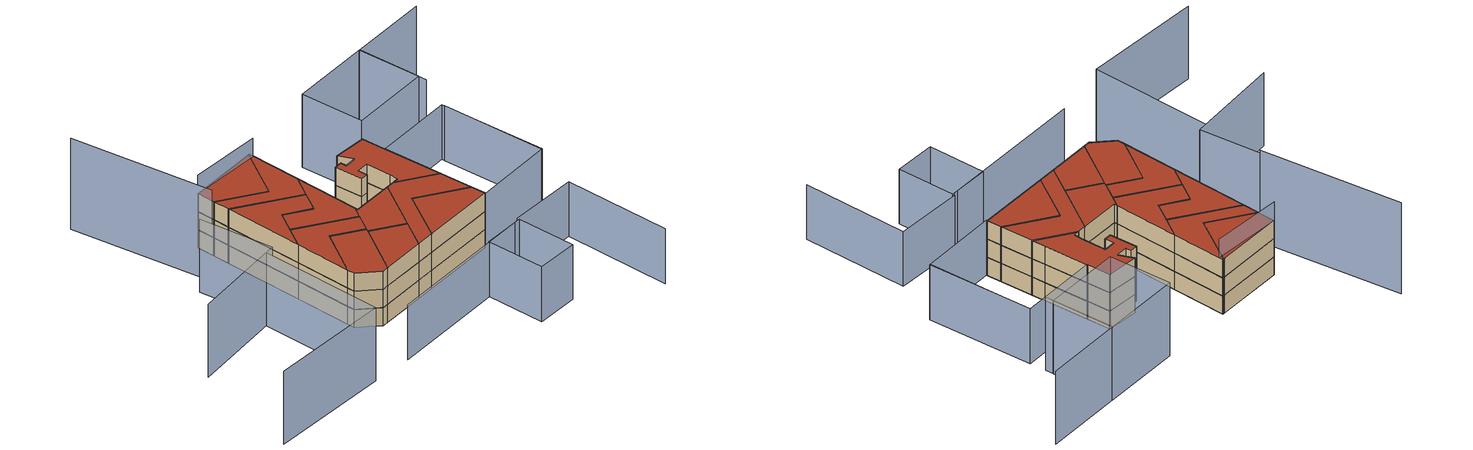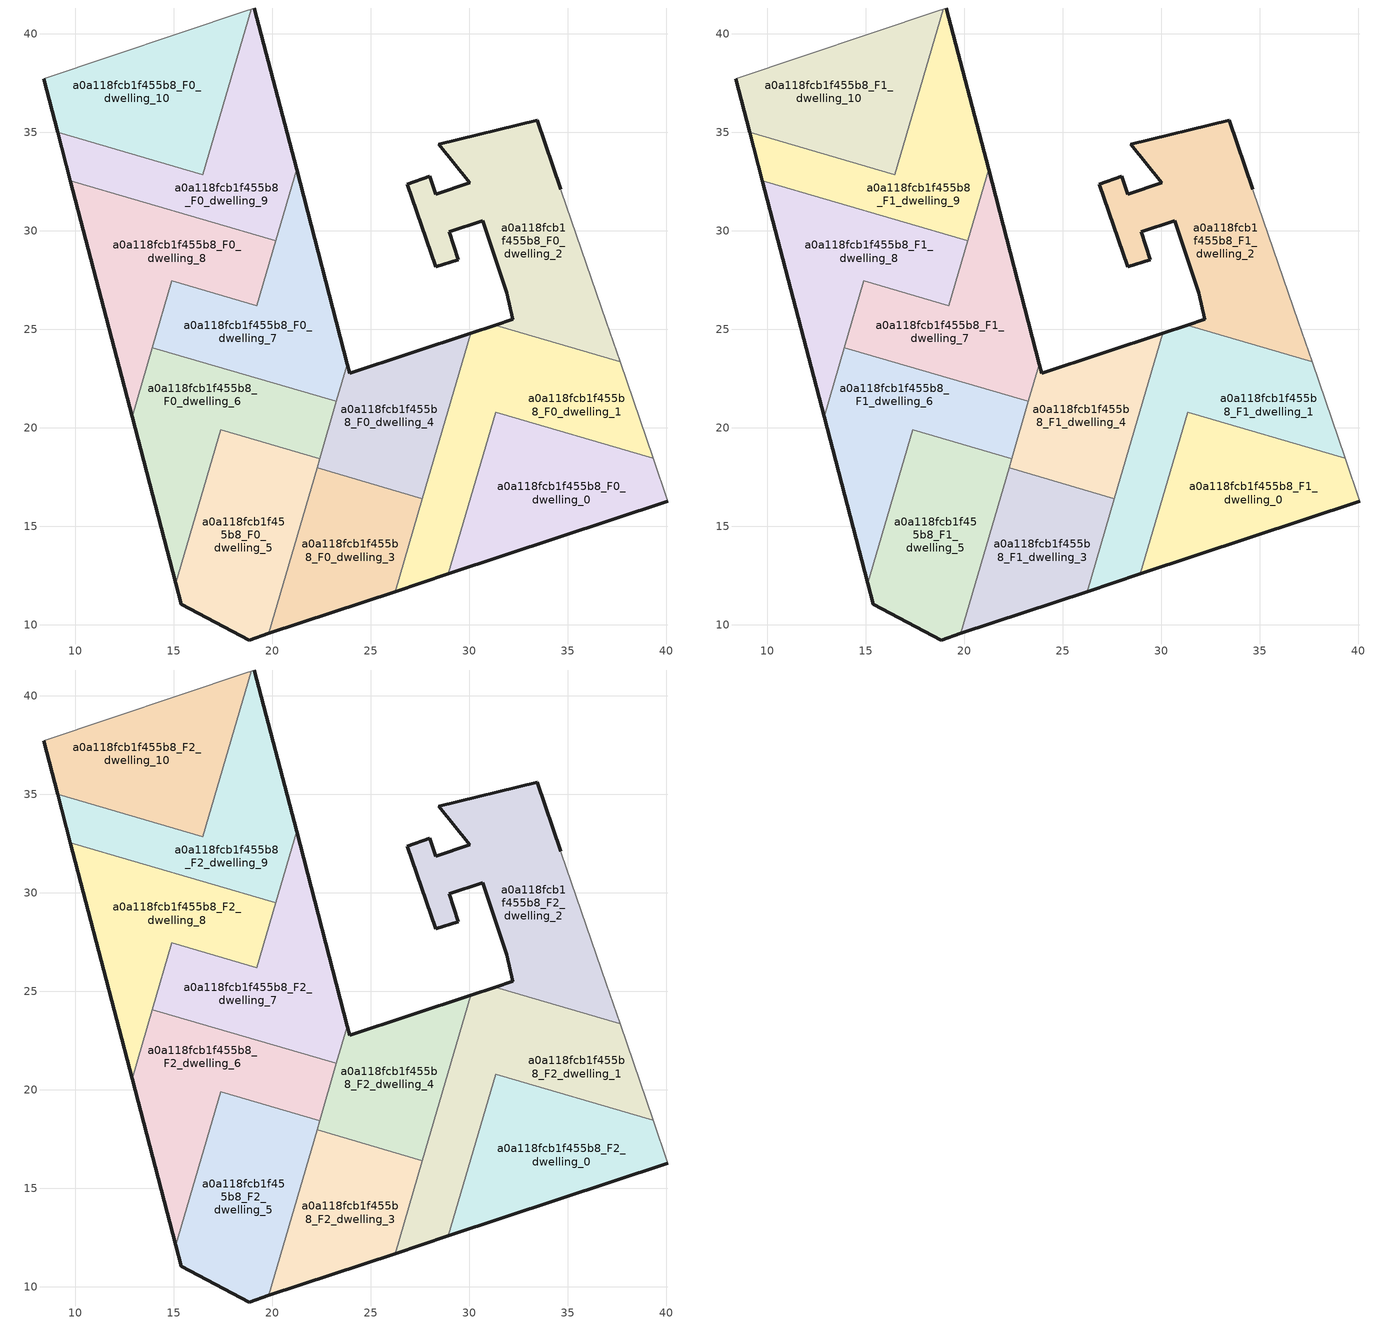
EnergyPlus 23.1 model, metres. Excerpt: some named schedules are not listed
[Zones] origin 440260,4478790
a0a118fcb1f455b8_F0_dwelling_0
 floor ground (EU_floor_Construction): 40.09,16.27 39.34,18.46 31.34,20.79 28.94,12.58 z0
 wall outside (EU_wall_Construction): 40.09,16.27 28.94,12.58 z0:3
 wall to a0a118fcb1f455b8_F0_dwelling_1 (EU_wall_Construction): 28.94,12.58 31.34,20.79 39.34,18.46 z0:3
 wall adiabatic (EU_wall_Construction): 39.34,18.46 40.09,16.27 z0:3
a0a118fcb1f455b8_F0_dwelling_1
 floor ground (EU_floor_Construction): 39.34,18.46 37.67,23.36 31.32,25.21 30.07,24.8 26.25,11.69 28.94,12.58 31.34,20.79 z0
 wall outside (EU_wall_Construction): 28.94,12.58 26.25,11.69 / 30.07,24.8 31.32,25.21 z0:3
 wall to a0a118fcb1f455b8_F0_dwelling_2 (EU_wall_Construction): 31.32,25.21 37.67,23.36 z0:3
 wall adiabatic (EU_wall_Construction): 37.67,23.36 39.34,18.46 z0:3
 wall to a0a118fcb1f455b8_F0_dwelling_4 (EU_wall_Construction): 27.62,16.41 30.07,24.8 z0:3
 wall to a0a118fcb1f455b8_F0_dwelling_3 (EU_wall_Construction): 26.25,11.69 27.62,16.41 z0:3
a0a118fcb1f455b8_F0_dwelling_10
 floor ground (EU_floor_Construction): 16.48,32.86 18.93,41.26 18.69,41.19 8.39,37.73 9.1,35.01 z0
 wall outside (EU_wall_Construction): 9.1,35.01 8.39,37.73 z0:3
 wall to a0a118fcb1f455b8_F0_dwelling_9 (EU_wall_Construction): 18.93,41.26 16.48,32.86 9.1,35.01 z0:3
 wall adiabatic (EU_wall_Construction): 8.39,37.73 18.69,41.19 18.93,41.26 z0:3
a0a118fcb1f455b8_F0_dwelling_2
 floor ground (EU_floor_Construction): 37.67,23.36 36.96,25.38 34.67,32.01 34.64,32.11 33.47,35.62 28.46,34.39 30.02,32.44 28.3,31.85 28,32.76 26.86,32.36 28.31,28.18 29.44,28.55 28.98,29.96 30.68,30.51 31.9,26.86 32.22,25.5 31.32,25.21 z0
 wall outside (EU_wall_Construction): 31.32,25.21 32.22,25.5 31.9,26.86 30.68,30.51 28.98,29.96 29.44,28.55 28.31,28.18 26.86,32.36 28,32.76 28.3,31.85 30.02,32.44 28.46,34.39 33.47,35.62 34.64,32.11 z0:3
 wall adiabatic (EU_wall_Construction): 34.64,32.11 34.67,32.01 36.96,25.38 37.67,23.36 z0:3
a0a118fcb1f455b8_F0_dwelling_3
 floor ground (EU_floor_Construction): 26.25,11.69 27.62,16.41 22.28,17.97 19.82,9.56 z0
 wall outside (EU_wall_Construction): 26.25,11.69 19.82,9.56 z0:3
 wall to a0a118fcb1f455b8_F0_dwelling_4 (EU_wall_Construction): 22.28,17.97 27.62,16.41 z0:3
 wall to a0a118fcb1f455b8_F0_dwelling_5 (EU_wall_Construction): 19.82,9.56 22.28,17.97 z0:3
a0a118fcb1f455b8_F0_dwelling_4
 floor ground (EU_floor_Construction): 27.62,16.41 30.07,24.8 23.93,22.77 23.81,23.24 22.28,17.97 z0
 wall outside (EU_wall_Construction): 23.81,23.24 23.93,22.77 30.07,24.8 z0:3
 wall to a0a118fcb1f455b8_F0_dwelling_6 (EU_wall_Construction): 22.41,18.44 23.26,21.34 z0:3
 wall to a0a118fcb1f455b8_F0_dwelling_7 (EU_wall_Construction): 23.26,21.35 23.81,23.24 z0:3
 wall to a0a118fcb1f455b8_F0_dwelling_5 (EU_wall_Construction): 22.28,17.97 22.41,18.44 z0:3
a0a118fcb1f455b8_F0_dwelling_5
 floor ground (EU_floor_Construction): 19.82,9.56 22.41,18.44 17.38,19.91 15.1,12.1 15.38,11.03 18.82,9.23 z0
 wall outside (EU_wall_Construction): 19.82,9.56 18.82,9.23 15.38,11.03 15.1,12.1 z0:3
 wall to a0a118fcb1f455b8_F0_dwelling_6 (EU_wall_Construction): 15.1,12.1 17.38,19.91 22.41,18.44 z0:3
a0a118fcb1f455b8_F0_dwelling_6
 floor ground (EU_floor_Construction): 22.41,18.44 23.26,21.34 13.91,24.07 12.89,20.55 15.1,12.1 17.38,19.91 z0
 wall outside (EU_wall_Construction): 15.1,12.1 12.89,20.55 z0:3
 wall to a0a118fcb1f455b8_F0_dwelling_7 (EU_wall_Construction): 13.91,24.07 23.26,21.34 z0:3
 wall to a0a118fcb1f455b8_F0_dwelling_8 (EU_wall_Construction): 12.89,20.55 13.91,24.07 z0:3
a0a118fcb1f455b8_F0_dwelling_7
 floor ground (EU_floor_Construction): 23.26,21.34 23.81,23.24 21.23,33.12 19.22,26.21 14.9,27.47 13.91,24.07 z0
 wall outside (EU_wall_Construction): 21.23,33.12 23.81,23.24 z0:3
 wall to a0a118fcb1f455b8_F0_dwelling_8 (EU_wall_Construction): 13.91,24.07 14.9,27.47 19.22,26.21 20.18,29.5 z0:3
 wall to a0a118fcb1f455b8_F0_dwelling_9 (EU_wall_Construction): 20.18,29.5 21.23,33.12 z0:3
a0a118fcb1f455b8_F0_dwelling_8
 floor ground (EU_floor_Construction): 19.22,26.21 20.18,29.5 9.75,32.54 12.89,20.55 14.9,27.47 z0
 wall outside (EU_wall_Construction): 12.89,20.55 9.75,32.54 z0:3
 wall to a0a118fcb1f455b8_F0_dwelling_9 (EU_wall_Construction): 9.75,32.54 20.18,29.5 z0:3
a0a118fcb1f455b8_F0_dwelling_9
 floor ground (EU_floor_Construction): 20.18,29.5 21.23,33.12 19.1,41.32 18.93,41.26 16.48,32.86 9.1,35.01 9.75,32.54 z0
 wall outside (EU_wall_Construction): 9.75,32.54 9.1,35.01 / 19.1,41.32 21.23,33.12 z0:3
 wall adiabatic (EU_wall_Construction): 18.93,41.26 19.1,41.32 z0:3
a0a118fcb1f455b8_F1_dwelling_0
 floor to a0a118fcb1f455b8_F0_dwelling_0 (EU_floor_Construction): 40.09,16.27 39.34,18.46 31.34,20.79 28.94,12.58 z3
 wall outside (EU_wall_Construction): 40.09,16.27 28.94,12.58 z3:6
 wall to a0a118fcb1f455b8_F1_dwelling_1 (EU_wall_Construction): 28.94,12.58 31.34,20.79 39.34,18.46 z3:6
 wall adiabatic (EU_wall_Construction): 39.34,18.46 40.09,16.27 z3:6
a0a118fcb1f455b8_F1_dwelling_1
 floor to a0a118fcb1f455b8_F0_dwelling_1 (EU_floor_Construction): 39.34,18.46 37.67,23.36 31.32,25.21 30.07,24.8 26.25,11.69 28.94,12.58 31.34,20.79 z3
 wall outside (EU_wall_Construction): 28.94,12.58 26.25,11.69 / 30.07,24.8 31.32,25.21 z3:6
 wall to a0a118fcb1f455b8_F1_dwelling_2 (EU_wall_Construction): 31.32,25.21 37.67,23.36 z3:6
 wall adiabatic (EU_wall_Construction): 37.67,23.36 39.34,18.46 z3:6
 wall to a0a118fcb1f455b8_F1_dwelling_4 (EU_wall_Construction): 27.62,16.41 30.07,24.8 z3:6
 wall to a0a118fcb1f455b8_F1_dwelling_3 (EU_wall_Construction): 26.25,11.69 27.62,16.41 z3:6
a0a118fcb1f455b8_F1_dwelling_10
 floor to a0a118fcb1f455b8_F0_dwelling_10 (EU_floor_Construction): 16.48,32.86 18.93,41.26 18.69,41.19 8.39,37.73 9.1,35.01 z3
 wall outside (EU_wall_Construction): 9.1,35.01 8.39,37.73 z3:6
 wall to a0a118fcb1f455b8_F1_dwelling_9 (EU_wall_Construction): 18.93,41.26 16.48,32.86 9.1,35.01 z3:6
 wall adiabatic (EU_wall_Construction): 8.39,37.73 18.69,41.19 18.93,41.26 z3:6
a0a118fcb1f455b8_F1_dwelling_2
 floor to a0a118fcb1f455b8_F0_dwelling_2 (EU_floor_Construction): 37.67,23.36 36.96,25.38 34.67,32.01 34.64,32.11 33.47,35.62 28.46,34.39 30.02,32.44 28.3,31.85 28,32.76 26.86,32.36 28.31,28.18 29.44,28.55 28.98,29.96 30.68,30.51 31.9,26.86 32.22,25.5 31.32,25.21 z3
 wall outside (EU_wall_Construction): 31.32,25.21 32.22,25.5 31.9,26.86 30.68,30.51 28.98,29.96 29.44,28.55 28.31,28.18 26.86,32.36 28,32.76 28.3,31.85 30.02,32.44 28.46,34.39 33.47,35.62 34.64,32.11 z3:6
 wall adiabatic (EU_wall_Construction): 34.64,32.11 34.67,32.01 36.96,25.38 37.67,23.36 z3:6
a0a118fcb1f455b8_F1_dwelling_3
 floor to a0a118fcb1f455b8_F0_dwelling_3 (EU_floor_Construction): 26.25,11.69 27.62,16.41 22.28,17.97 19.82,9.56 z3
 wall outside (EU_wall_Construction): 26.25,11.69 19.82,9.56 z3:6
 wall to a0a118fcb1f455b8_F1_dwelling_4 (EU_wall_Construction): 22.28,17.97 27.62,16.41 z3:6
 wall to a0a118fcb1f455b8_F1_dwelling_5 (EU_wall_Construction): 19.82,9.56 22.28,17.97 z3:6
a0a118fcb1f455b8_F1_dwelling_4
 floor to a0a118fcb1f455b8_F0_dwelling_4 (EU_floor_Construction): 27.62,16.41 30.07,24.8 23.93,22.77 23.81,23.24 22.28,17.97 z3
 wall outside (EU_wall_Construction): 23.81,23.24 23.93,22.77 30.07,24.8 z3:6
 wall to a0a118fcb1f455b8_F1_dwelling_6 (EU_wall_Construction): 22.41,18.44 23.26,21.34 z3:6
 wall to a0a118fcb1f455b8_F1_dwelling_7 (EU_wall_Construction): 23.26,21.35 23.81,23.24 z3:6
 wall to a0a118fcb1f455b8_F1_dwelling_5 (EU_wall_Construction): 22.28,17.97 22.41,18.44 z3:6
a0a118fcb1f455b8_F1_dwelling_5
 floor to a0a118fcb1f455b8_F0_dwelling_5 (EU_floor_Construction): 19.82,9.56 22.41,18.44 17.38,19.91 15.1,12.1 15.38,11.03 18.82,9.23 z3
 wall outside (EU_wall_Construction): 19.82,9.56 18.82,9.23 15.38,11.03 15.1,12.1 z3:6
 wall to a0a118fcb1f455b8_F1_dwelling_6 (EU_wall_Construction): 15.1,12.1 17.38,19.91 22.41,18.44 z3:6
a0a118fcb1f455b8_F1_dwelling_6
 floor to a0a118fcb1f455b8_F0_dwelling_6 (EU_floor_Construction): 22.41,18.44 23.26,21.34 13.91,24.07 12.89,20.55 15.1,12.1 17.38,19.91 z3
 wall outside (EU_wall_Construction): 15.1,12.1 12.89,20.55 z3:6
 wall to a0a118fcb1f455b8_F1_dwelling_7 (EU_wall_Construction): 13.91,24.07 23.26,21.34 z3:6
 wall to a0a118fcb1f455b8_F1_dwelling_8 (EU_wall_Construction): 12.89,20.55 13.91,24.07 z3:6
a0a118fcb1f455b8_F1_dwelling_7
 floor to a0a118fcb1f455b8_F0_dwelling_7 (EU_floor_Construction): 23.26,21.34 23.81,23.24 21.23,33.12 19.22,26.21 14.9,27.47 13.91,24.07 z3
 wall outside (EU_wall_Construction): 21.23,33.12 23.81,23.24 z3:6
 wall to a0a118fcb1f455b8_F1_dwelling_8 (EU_wall_Construction): 13.91,24.07 14.9,27.47 19.22,26.21 20.18,29.5 z3:6
 wall to a0a118fcb1f455b8_F1_dwelling_9 (EU_wall_Construction): 20.18,29.5 21.23,33.12 z3:6
a0a118fcb1f455b8_F1_dwelling_8
 floor to a0a118fcb1f455b8_F0_dwelling_8 (EU_floor_Construction): 19.22,26.21 20.18,29.5 9.75,32.54 12.89,20.55 14.9,27.47 z3
 wall outside (EU_wall_Construction): 12.89,20.55 9.75,32.54 z3:6
 wall to a0a118fcb1f455b8_F1_dwelling_9 (EU_wall_Construction): 9.75,32.54 20.18,29.5 z3:6
a0a118fcb1f455b8_F1_dwelling_9
 floor to a0a118fcb1f455b8_F0_dwelling_9 (EU_floor_Construction): 20.18,29.5 21.23,33.12 19.1,41.32 18.93,41.26 16.48,32.86 9.1,35.01 9.75,32.54 z3
 wall outside (EU_wall_Construction): 9.75,32.54 9.1,35.01 / 19.1,41.32 21.23,33.12 z3:6
 wall adiabatic (EU_wall_Construction): 18.93,41.26 19.1,41.32 z3:6
a0a118fcb1f455b8_F2_dwelling_0
 floor to a0a118fcb1f455b8_F1_dwelling_0 (EU_floor_Construction): 40.09,16.27 39.34,18.46 31.34,20.79 28.94,12.58 z6
 wall outside (EU_wall_Construction): 40.09,16.27 28.94,12.58 z6:9
 wall to a0a118fcb1f455b8_F2_dwelling_1 (EU_wall_Construction): 28.94,12.58 31.34,20.79 39.34,18.46 z6:9
 wall adiabatic (EU_wall_Construction): 39.34,18.46 40.09,16.27 z6:9
 roof outside (EU_roof_Construction): 39.34,18.46 40.09,16.27 28.94,12.58 31.34,20.79 z9
a0a118fcb1f455b8_F2_dwelling_1
 floor to a0a118fcb1f455b8_F1_dwelling_1 (EU_floor_Construction): 39.34,18.46 37.67,23.36 31.32,25.21 30.07,24.8 26.25,11.69 28.94,12.58 31.34,20.79 z6
 wall outside (EU_wall_Construction): 28.94,12.58 26.25,11.69 / 30.07,24.8 31.32,25.21 z6:9
 wall to a0a118fcb1f455b8_F2_dwelling_2 (EU_wall_Construction): 31.32,25.21 37.67,23.36 z6:9
 wall adiabatic (EU_wall_Construction): 37.67,23.36 39.34,18.46 z6:9
 wall to a0a118fcb1f455b8_F2_dwelling_4 (EU_wall_Construction): 27.62,16.41 30.07,24.8 z6:9
 wall to a0a118fcb1f455b8_F2_dwelling_3 (EU_wall_Construction): 26.25,11.69 27.62,16.41 z6:9
 roof outside (EU_roof_Construction): 37.67,23.36 39.34,18.46 31.34,20.79 28.94,12.58 26.25,11.69 30.07,24.8 31.32,25.21 z9
a0a118fcb1f455b8_F2_dwelling_10
 floor to a0a118fcb1f455b8_F1_dwelling_10 (EU_floor_Construction): 16.48,32.86 18.93,41.26 18.69,41.19 8.39,37.73 9.1,35.01 z6
 wall outside (EU_wall_Construction): 9.1,35.01 8.39,37.73 z6:9
 wall to a0a118fcb1f455b8_F2_dwelling_9 (EU_wall_Construction): 18.93,41.26 16.48,32.86 9.1,35.01 z6:9
 wall adiabatic (EU_wall_Construction): 8.39,37.73 18.69,41.19 18.93,41.26 z6:9
 roof outside (EU_roof_Construction): 18.93,41.26 16.48,32.86 9.1,35.01 8.39,37.73 18.69,41.19 z9
a0a118fcb1f455b8_F2_dwelling_2
 floor to a0a118fcb1f455b8_F1_dwelling_2 (EU_floor_Construction): 37.67,23.36 36.96,25.38 34.67,32.01 34.64,32.11 33.47,35.62 28.46,34.39 30.02,32.44 28.3,31.85 28,32.76 26.86,32.36 28.31,28.18 29.44,28.55 28.98,29.96 30.68,30.51 31.9,26.86 32.22,25.5 31.32,25.21 z6
 wall outside (EU_wall_Construction): 31.32,25.21 32.22,25.5 31.9,26.86 30.68,30.51 28.98,29.96 29.44,28.55 28.31,28.18 26.86,32.36 28,32.76 28.3,31.85 30.02,32.44 28.46,34.39 33.47,35.62 34.64,32.11 z6:9
 wall adiabatic (EU_wall_Construction): 34.64,32.11 34.67,32.01 36.96,25.38 37.67,23.36 z6:9
 roof outside (EU_roof_Construction): 33.47,35.62 34.64,32.11 34.67,32.01 36.96,25.38 37.67,23.36 31.32,25.21 32.22,25.5 31.9,26.86 30.68,30.51 28.98,29.96 29.44,28.55 28.31,28.18 26.86,32.36 28,32.76 28.3,31.85 30.02,32.44 28.46,34.39 z9
a0a118fcb1f455b8_F2_dwelling_3
 floor to a0a118fcb1f455b8_F1_dwelling_3 (EU_floor_Construction): 26.25,11.69 27.62,16.41 22.28,17.97 19.82,9.56 z6
 wall outside (EU_wall_Construction): 26.25,11.69 19.82,9.56 z6:9
 wall to a0a118fcb1f455b8_F2_dwelling_4 (EU_wall_Construction): 22.28,17.97 27.62,16.41 z6:9
 wall to a0a118fcb1f455b8_F2_dwelling_5 (EU_wall_Construction): 19.82,9.56 22.28,17.97 z6:9
 roof outside (EU_roof_Construction): 27.62,16.41 26.25,11.69 19.82,9.56 22.28,17.97 z9
a0a118fcb1f455b8_F2_dwelling_4
 floor to a0a118fcb1f455b8_F1_dwelling_4 (EU_floor_Construction): 27.62,16.41 30.07,24.8 23.93,22.77 23.81,23.24 22.28,17.97 z6
 wall outside (EU_wall_Construction): 23.81,23.24 23.93,22.77 30.07,24.8 z6:9
 wall to a0a118fcb1f455b8_F2_dwelling_6 (EU_wall_Construction): 22.41,18.44 23.26,21.34 z6:9
 wall to a0a118fcb1f455b8_F2_dwelling_7 (EU_wall_Construction): 23.26,21.35 23.81,23.24 z6:9
 wall to a0a118fcb1f455b8_F2_dwelling_5 (EU_wall_Construction): 22.28,17.97 22.41,18.44 z6:9
 roof outside (EU_roof_Construction): 30.07,24.8 27.62,16.41 22.28,17.97 23.81,23.24 23.93,22.77 z9
a0a118fcb1f455b8_F2_dwelling_5
 floor to a0a118fcb1f455b8_F1_dwelling_5 (EU_floor_Construction): 19.82,9.56 22.41,18.44 17.38,19.91 15.1,12.1 15.38,11.03 18.82,9.23 z6
 wall outside (EU_wall_Construction): 19.82,9.56 18.82,9.23 15.38,11.03 15.1,12.1 z6:9
 wall to a0a118fcb1f455b8_F2_dwelling_6 (EU_wall_Construction): 15.1,12.1 17.38,19.91 22.41,18.44 z6:9
 roof outside (EU_roof_Construction): 22.41,18.44 19.82,9.56 18.82,9.23 15.38,11.03 15.1,12.1 17.38,19.91 z9
a0a118fcb1f455b8_F2_dwelling_6
 floor to a0a118fcb1f455b8_F1_dwelling_6 (EU_floor_Construction): 22.41,18.44 23.26,21.34 13.91,24.07 12.89,20.55 15.1,12.1 17.38,19.91 z6
 wall outside (EU_wall_Construction): 15.1,12.1 12.89,20.55 z6:9
 wall to a0a118fcb1f455b8_F2_dwelling_7 (EU_wall_Construction): 13.91,24.07 23.26,21.34 z6:9
 wall to a0a118fcb1f455b8_F2_dwelling_8 (EU_wall_Construction): 12.89,20.55 13.91,24.07 z6:9
 roof outside (EU_roof_Construction): 23.26,21.34 22.41,18.44 17.38,19.91 15.1,12.1 12.89,20.55 13.91,24.07 z9
a0a118fcb1f455b8_F2_dwelling_7
 floor to a0a118fcb1f455b8_F1_dwelling_7 (EU_floor_Construction): 23.26,21.34 23.81,23.24 21.23,33.12 19.22,26.21 14.9,27.47 13.91,24.07 z6
 wall outside (EU_wall_Construction): 21.23,33.12 23.81,23.24 z6:9
 wall to a0a118fcb1f455b8_F2_dwelling_8 (EU_wall_Construction): 13.91,24.07 14.9,27.47 19.22,26.21 20.18,29.5 z6:9
 wall to a0a118fcb1f455b8_F2_dwelling_9 (EU_wall_Construction): 20.18,29.5 21.23,33.12 z6:9
 roof outside (EU_roof_Construction): 21.23,33.12 23.81,23.24 23.26,21.34 13.91,24.07 14.9,27.47 19.22,26.21 z9
a0a118fcb1f455b8_F2_dwelling_8
 floor to a0a118fcb1f455b8_F1_dwelling_8 (EU_floor_Construction): 19.22,26.21 20.18,29.5 9.75,32.54 12.89,20.55 14.9,27.47 z6
 wall outside (EU_wall_Construction): 12.89,20.55 9.75,32.54 z6:9
 wall to a0a118fcb1f455b8_F2_dwelling_9 (EU_wall_Construction): 9.75,32.54 20.18,29.5 z6:9
 roof outside (EU_roof_Construction): 20.18,29.5 19.22,26.21 14.9,27.47 12.89,20.55 9.75,32.54 z9
a0a118fcb1f455b8_F2_dwelling_9
 floor to a0a118fcb1f455b8_F1_dwelling_9 (EU_floor_Construction): 20.18,29.5 21.23,33.12 19.1,41.32 18.93,41.26 16.48,32.86 9.1,35.01 9.75,32.54 z6
 wall outside (EU_wall_Construction): 9.75,32.54 9.1,35.01 / 19.1,41.32 21.23,33.12 z6:9
 wall adiabatic (EU_wall_Construction): 18.93,41.26 19.1,41.32 z6:9
 roof outside (EU_roof_Construction): 19.1,41.32 21.23,33.12 20.18,29.5 9.75,32.54 9.1,35.01 16.48,32.86 18.93,41.26 z9
shading: 5.99,18.02 11.05,-0.47 / 11.05,-0.47 -7.2,-5.47 / 2.96,29.3 7.35,18.58 / 7.35,18.58 -6.98,12.72 / 19.18,40.56 8.38,37.73 / 45.7,38.47 42.14,49.06 / 42.14,49.06 54.06,53.06 / 45.33,39.69 33.39,35.69 / 33.39,35.69 30.25,45.08 / 30.25,45.08 42.19,49.08 / 42.19,49.08 45.33,39.69 z0:12; 17.23,1.07 40.16,8.68 / 40.38,9.14 50.68,12.1 / 50.68,12.1 55.32,-4.02 / 51.88,20.21 46.74,35.64 / 36.86,-1.88 34.22,6.88 / 34.22,6.88 40.49,8.77 / 40.49,8.77 43.13,0.01 / 43.13,0.01 36.86,-1.88 / 46.58,36.09 52,20.29 / 52,20.29 40.09,16.21 / 40.09,16.21 34.67,32.01 / 34.67,32.01 46.58,36.09 z0:9; -3.22,50.82 5.64,30.47 z0:15
[Building]
EU S2 Campaign: North Axis=0; Terrain=City; Solar Distribution=FullExterior
[Site:Location]
Madrid: Latitude=40.5; Longitude=-3.5; Time Zone=1; Elevation=609
[SizingPeriod:WeatherFileDays]
AnnualSizingPeriod: Begin Month=1; Begin Day of Month=1; End Month=12; End Day of Month=31; Day of Week for Start Day=Monday; Use Weather File Daylight Saving Period=No; Use Weather File Rain and Snow Indicators=No
[MATERIAL]
EU_InternalMass_Material: Roughness=MediumRough; Thickness=0.1; Conductivity=1; Density=1800; Specific Heat=900; Thermal Absorptance=0.9; Solar Absorptance=0.7; Visible Absorptance=0.7
[MATERIAL:NOMASS] Roughness=MediumRough; Thermal Absorptance=0.9; Solar Absorptance=0.7; Visible Absorptance=0.7
Name | Thermal Resistance
EU_wall_NoMass | 1.60022
EU_roof_NoMass | 1.57597
EU_floor_NoMass | 0.470652
[CONSTRUCTION]
EU_wall_Construction: EU_wall_NoMass
EU_roof_Construction: EU_roof_NoMass
EU_floor_Construction: EU_floor_NoMass
EU_InternalMass_Construction: EU_InternalMass_Material
[ZONE] Type=1; Multiplier=1; Ceiling Height=autocalculate; Floor Area=autocalculate; Part of Total Floor Area=Yes
Name | Volume
a0a118fcb1f455b8_F0_dwelling_0; a0a118fcb1f455b8_F1_dwelling_0; a0a118fcb1f455b8_F2_dwelling_0 | 147.636
a0a118fcb1f455b8_F0_dwelling_1; a0a118fcb1f455b8_F1_dwelling_1; a0a118fcb1f455b8_F2_dwelling_1 | 181.022
a0a118fcb1f455b8_F0_dwelling_10; a0a118fcb1f455b8_F1_dwelling_10; a0a118fcb1f455b8_F2_dwelling_10 | 147.653
a0a118fcb1f455b8_F0_dwelling_2; a0a118fcb1f455b8_F1_dwelling_2; a0a118fcb1f455b8_F2_dwelling_2 | 180.92
a0a118fcb1f455b8_F0_dwelling_3; a0a118fcb1f455b8_F1_dwelling_3; a0a118fcb1f455b8_F2_dwelling_3 | 114.299
a0a118fcb1f455b8_F0_dwelling_4; a0a118fcb1f455b8_F1_dwelling_4; a0a118fcb1f455b8_F2_dwelling_4 | 114.301
a0a118fcb1f455b8_F0_dwelling_5; a0a118fcb1f455b8_F1_dwelling_5; a0a118fcb1f455b8_F2_dwelling_5 | 147.656
a0a118fcb1f455b8_F0_dwelling_6; a0a118fcb1f455b8_F1_dwelling_6; a0a118fcb1f455b8_F2_dwelling_6 | 147.65
a0a118fcb1f455b8_F0_dwelling_7; a0a118fcb1f455b8_F1_dwelling_7; a0a118fcb1f455b8_F2_dwelling_7 | 147.654
a0a118fcb1f455b8_F0_dwelling_8; a0a118fcb1f455b8_F1_dwelling_8; a0a118fcb1f455b8_F2_dwelling_8 | 147.657
a0a118fcb1f455b8_F0_dwelling_9; a0a118fcb1f455b8_F1_dwelling_9; a0a118fcb1f455b8_F2_dwelling_9 | 147.639
[INTERNALMASS] Construction=EU_InternalMass_Construction
Name | Zone or ZoneList | Surface Area
a0a118fcb1f455b8_F0_dwelling_0_EU_InternalMass | a0a118fcb1f455b8_F0_dwelling_0 | 49.2115
a0a118fcb1f455b8_F0_dwelling_1_EU_InternalMass | a0a118fcb1f455b8_F0_dwelling_1 | 60.3408
a0a118fcb1f455b8_F0_dwelling_2_EU_InternalMass | a0a118fcb1f455b8_F0_dwelling_2 | 60.3285
a0a118fcb1f455b8_F0_dwelling_3_EU_InternalMass | a0a118fcb1f455b8_F0_dwelling_3 | 38.1001
a0a118fcb1f455b8_F0_dwelling_4_EU_InternalMass | a0a118fcb1f455b8_F0_dwelling_4 | 38.0989
a0a118fcb1f455b8_F0_dwelling_5_EU_InternalMass | a0a118fcb1f455b8_F0_dwelling_5 | 49.2183
a0a118fcb1f455b8_F0_dwelling_6_EU_InternalMass | a0a118fcb1f455b8_F0_dwelling_6 | 49.2139
a0a118fcb1f455b8_F0_dwelling_7_EU_InternalMass | a0a118fcb1f455b8_F0_dwelling_7 | 49.2192
a0a118fcb1f455b8_F0_dwelling_8_EU_InternalMass | a0a118fcb1f455b8_F0_dwelling_8 | 49.2172
a0a118fcb1f455b8_F0_dwelling_9_EU_InternalMass | a0a118fcb1f455b8_F0_dwelling_9 | 49.2129
a0a118fcb1f455b8_F0_dwelling_10_EU_InternalMass | a0a118fcb1f455b8_F0_dwelling_10 | 49.2164
a0a118fcb1f455b8_F1_dwelling_0_EU_InternalMass | a0a118fcb1f455b8_F1_dwelling_0 | 49.2115
a0a118fcb1f455b8_F1_dwelling_1_EU_InternalMass | a0a118fcb1f455b8_F1_dwelling_1 | 60.3408
a0a118fcb1f455b8_F1_dwelling_2_EU_InternalMass | a0a118fcb1f455b8_F1_dwelling_2 | 60.3285
a0a118fcb1f455b8_F1_dwelling_3_EU_InternalMass | a0a118fcb1f455b8_F1_dwelling_3 | 38.1001
a0a118fcb1f455b8_F1_dwelling_4_EU_InternalMass | a0a118fcb1f455b8_F1_dwelling_4 | 38.0989
a0a118fcb1f455b8_F1_dwelling_5_EU_InternalMass | a0a118fcb1f455b8_F1_dwelling_5 | 49.2183
a0a118fcb1f455b8_F1_dwelling_6_EU_InternalMass | a0a118fcb1f455b8_F1_dwelling_6 | 49.2139
a0a118fcb1f455b8_F1_dwelling_7_EU_InternalMass | a0a118fcb1f455b8_F1_dwelling_7 | 49.2192
a0a118fcb1f455b8_F1_dwelling_8_EU_InternalMass | a0a118fcb1f455b8_F1_dwelling_8 | 49.2172
a0a118fcb1f455b8_F1_dwelling_9_EU_InternalMass | a0a118fcb1f455b8_F1_dwelling_9 | 49.2129
a0a118fcb1f455b8_F1_dwelling_10_EU_InternalMass | a0a118fcb1f455b8_F1_dwelling_10 | 49.2164
a0a118fcb1f455b8_F2_dwelling_0_EU_InternalMass | a0a118fcb1f455b8_F2_dwelling_0 | 49.2115
a0a118fcb1f455b8_F2_dwelling_1_EU_InternalMass | a0a118fcb1f455b8_F2_dwelling_1 | 60.3408
a0a118fcb1f455b8_F2_dwelling_2_EU_InternalMass | a0a118fcb1f455b8_F2_dwelling_2 | 60.3285
a0a118fcb1f455b8_F2_dwelling_3_EU_InternalMass | a0a118fcb1f455b8_F2_dwelling_3 | 38.1001
a0a118fcb1f455b8_F2_dwelling_4_EU_InternalMass | a0a118fcb1f455b8_F2_dwelling_4 | 38.0989
a0a118fcb1f455b8_F2_dwelling_5_EU_InternalMass | a0a118fcb1f455b8_F2_dwelling_5 | 49.2183
a0a118fcb1f455b8_F2_dwelling_6_EU_InternalMass | a0a118fcb1f455b8_F2_dwelling_6 | 49.2139
a0a118fcb1f455b8_F2_dwelling_7_EU_InternalMass | a0a118fcb1f455b8_F2_dwelling_7 | 49.2192
a0a118fcb1f455b8_F2_dwelling_8_EU_InternalMass | a0a118fcb1f455b8_F2_dwelling_8 | 49.2172
a0a118fcb1f455b8_F2_dwelling_9_EU_InternalMass | a0a118fcb1f455b8_F2_dwelling_9 | 49.2129
a0a118fcb1f455b8_F2_dwelling_10_EU_InternalMass | a0a118fcb1f455b8_F2_dwelling_10 | 49.2164
[OTHEREQUIPMENT] Fuel Type=Electricity; Design Level Calculation Method=Watts/Area; Power per Zone Floor Area=1; Fraction Latent=0; Fraction Radiant=0; Fraction Lost=0; Carbon Dioxide Generation Rate=0; EndUse Subcategory=EU_Step8_InternalGains
Name | Zone or ZoneList or Space or SpaceList | Schedule
EU_Step8_InternalGain_a0a118fcb1f455b8_F0_dwelling_0_f000 | a0a118fcb1f455b8_F0_dwelling_0 | EU_Step8_GainSchedule_a0a118fcb1f455b8_F0_dwelling_0_f000
EU_Step8_InternalGain_a0a118fcb1f455b8_F0_dwelling_1_f000 | a0a118fcb1f455b8_F0_dwelling_1 | EU_Step8_GainSchedule_a0a118fcb1f455b8_F0_dwelling_1_f000
EU_Step8_InternalGain_a0a118fcb1f455b8_F0_dwelling_2_f000 | a0a118fcb1f455b8_F0_dwelling_2 | EU_Step8_GainSchedule_a0a118fcb1f455b8_F0_dwelling_2_f000
EU_Step8_InternalGain_a0a118fcb1f455b8_F0_dwelling_3_f000 | a0a118fcb1f455b8_F0_dwelling_3 | EU_Step8_GainSchedule_a0a118fcb1f455b8_F0_dwelling_3_f000
EU_Step8_InternalGain_a0a118fcb1f455b8_F0_dwelling_4_f000 | a0a118fcb1f455b8_F0_dwelling_4 | EU_Step8_GainSchedule_a0a118fcb1f455b8_F0_dwelling_4_f000
EU_Step8_InternalGain_a0a118fcb1f455b8_F0_dwelling_5_f000 | a0a118fcb1f455b8_F0_dwelling_5 | EU_Step8_GainSchedule_a0a118fcb1f455b8_F0_dwelling_5_f000
EU_Step8_InternalGain_a0a118fcb1f455b8_F0_dwelling_6_f000 | a0a118fcb1f455b8_F0_dwelling_6 | EU_Step8_GainSchedule_a0a118fcb1f455b8_F0_dwelling_6_f000
EU_Step8_InternalGain_a0a118fcb1f455b8_F0_dwelling_7_f000 | a0a118fcb1f455b8_F0_dwelling_7 | EU_Step8_GainSchedule_a0a118fcb1f455b8_F0_dwelling_7_f000
EU_Step8_InternalGain_a0a118fcb1f455b8_F0_dwelling_8_f000 | a0a118fcb1f455b8_F0_dwelling_8 | EU_Step8_GainSchedule_a0a118fcb1f455b8_F0_dwelling_8_f000
EU_Step8_InternalGain_a0a118fcb1f455b8_F0_dwelling_9_f000 | a0a118fcb1f455b8_F0_dwelling_9 | EU_Step8_GainSchedule_a0a118fcb1f455b8_F0_dwelling_9_f000
EU_Step8_InternalGain_a0a118fcb1f455b8_F0_dwelling_10_f000 | a0a118fcb1f455b8_F0_dwelling_10 | EU_Step8_GainSchedule_a0a118fcb1f455b8_F0_dwelling_10_f000
EU_Step8_InternalGain_a0a118fcb1f455b8_F1_dwelling_0_f000 | a0a118fcb1f455b8_F1_dwelling_0 | EU_Step8_GainSchedule_a0a118fcb1f455b8_F1_dwelling_0_f000
EU_Step8_InternalGain_a0a118fcb1f455b8_F1_dwelling_1_f000 | a0a118fcb1f455b8_F1_dwelling_1 | EU_Step8_GainSchedule_a0a118fcb1f455b8_F1_dwelling_1_f000
EU_Step8_InternalGain_a0a118fcb1f455b8_F1_dwelling_2_f000 | a0a118fcb1f455b8_F1_dwelling_2 | EU_Step8_GainSchedule_a0a118fcb1f455b8_F1_dwelling_2_f000
EU_Step8_InternalGain_a0a118fcb1f455b8_F1_dwelling_3_f000 | a0a118fcb1f455b8_F1_dwelling_3 | EU_Step8_GainSchedule_a0a118fcb1f455b8_F1_dwelling_3_f000
EU_Step8_InternalGain_a0a118fcb1f455b8_F1_dwelling_4_f000 | a0a118fcb1f455b8_F1_dwelling_4 | EU_Step8_GainSchedule_a0a118fcb1f455b8_F1_dwelling_4_f000
EU_Step8_InternalGain_a0a118fcb1f455b8_F1_dwelling_5_f000 | a0a118fcb1f455b8_F1_dwelling_5 | EU_Step8_GainSchedule_a0a118fcb1f455b8_F1_dwelling_5_f000
EU_Step8_InternalGain_a0a118fcb1f455b8_F1_dwelling_6_f000 | a0a118fcb1f455b8_F1_dwelling_6 | EU_Step8_GainSchedule_a0a118fcb1f455b8_F1_dwelling_6_f000
EU_Step8_InternalGain_a0a118fcb1f455b8_F1_dwelling_7_f000 | a0a118fcb1f455b8_F1_dwelling_7 | EU_Step8_GainSchedule_a0a118fcb1f455b8_F1_dwelling_7_f000
EU_Step8_InternalGain_a0a118fcb1f455b8_F1_dwelling_8_f000 | a0a118fcb1f455b8_F1_dwelling_8 | EU_Step8_GainSchedule_a0a118fcb1f455b8_F1_dwelling_8_f000
EU_Step8_InternalGain_a0a118fcb1f455b8_F1_dwelling_9_f000 | a0a118fcb1f455b8_F1_dwelling_9 | EU_Step8_GainSchedule_a0a118fcb1f455b8_F1_dwelling_9_f000
EU_Step8_InternalGain_a0a118fcb1f455b8_F1_dwelling_10_f000 | a0a118fcb1f455b8_F1_dwelling_10 | EU_Step8_GainSchedule_a0a118fcb1f455b8_F1_dwelling_10_f000
EU_Step8_InternalGain_a0a118fcb1f455b8_F2_dwelling_0_f000 | a0a118fcb1f455b8_F2_dwelling_0 | EU_Step8_GainSchedule_a0a118fcb1f455b8_F2_dwelling_0_f000
EU_Step8_InternalGain_a0a118fcb1f455b8_F2_dwelling_1_f000 | a0a118fcb1f455b8_F2_dwelling_1 | EU_Step8_GainSchedule_a0a118fcb1f455b8_F2_dwelling_1_f000
EU_Step8_InternalGain_a0a118fcb1f455b8_F2_dwelling_2_f000 | a0a118fcb1f455b8_F2_dwelling_2 | EU_Step8_GainSchedule_a0a118fcb1f455b8_F2_dwelling_2_f000
EU_Step8_InternalGain_a0a118fcb1f455b8_F2_dwelling_3_f000 | a0a118fcb1f455b8_F2_dwelling_3 | EU_Step8_GainSchedule_a0a118fcb1f455b8_F2_dwelling_3_f000
EU_Step8_InternalGain_a0a118fcb1f455b8_F2_dwelling_4_f000 | a0a118fcb1f455b8_F2_dwelling_4 | EU_Step8_GainSchedule_a0a118fcb1f455b8_F2_dwelling_4_f000
EU_Step8_InternalGain_a0a118fcb1f455b8_F2_dwelling_5_f000 | a0a118fcb1f455b8_F2_dwelling_5 | EU_Step8_GainSchedule_a0a118fcb1f455b8_F2_dwelling_5_f000
EU_Step8_InternalGain_a0a118fcb1f455b8_F2_dwelling_6_f000 | a0a118fcb1f455b8_F2_dwelling_6 | EU_Step8_GainSchedule_a0a118fcb1f455b8_F2_dwelling_6_f000
EU_Step8_InternalGain_a0a118fcb1f455b8_F2_dwelling_7_f000 | a0a118fcb1f455b8_F2_dwelling_7 | EU_Step8_GainSchedule_a0a118fcb1f455b8_F2_dwelling_7_f000
EU_Step8_InternalGain_a0a118fcb1f455b8_F2_dwelling_8_f000 | a0a118fcb1f455b8_F2_dwelling_8 | EU_Step8_GainSchedule_a0a118fcb1f455b8_F2_dwelling_8_f000
EU_Step8_InternalGain_a0a118fcb1f455b8_F2_dwelling_9_f000 | a0a118fcb1f455b8_F2_dwelling_9 | EU_Step8_GainSchedule_a0a118fcb1f455b8_F2_dwelling_9_f000
EU_Step8_InternalGain_a0a118fcb1f455b8_F2_dwelling_10_f000 | a0a118fcb1f455b8_F2_dwelling_10 | EU_Step8_GainSchedule_a0a118fcb1f455b8_F2_dwelling_10_f000
[ZONEVENTILATION:DESIGNFLOWRATE] Schedule=EU_AlwaysOn; Design Flow Rate Calculation Method=AirChanges/Hour; Air Changes per Hour=0.480704; Ventilation Type=Natural; Fan Pressure Rise=0; Fan Total Efficiency=1; Constant Term Coefficient=1; Temperature Term Coefficient=0; Velocity Term Coefficient=0; Velocity Squared Term Coefficient=0; Minimum Indoor Temperature=-100; Maximum Indoor Temperature=100; Delta Temperature=-100; Minimum Outdoor Temperature=-100; Maximum Outdoor Temperature=100; Maximum Wind Speed=40
Name | Zone or ZoneList or Space or SpaceList
EU_ConstantAir_a0a118fcb1f455b8_F0_dwelling_0 | a0a118fcb1f455b8_F0_dwelling_0
EU_ConstantAir_a0a118fcb1f455b8_F0_dwelling_1 | a0a118fcb1f455b8_F0_dwelling_1
EU_ConstantAir_a0a118fcb1f455b8_F0_dwelling_2 | a0a118fcb1f455b8_F0_dwelling_2
EU_ConstantAir_a0a118fcb1f455b8_F0_dwelling_3 | a0a118fcb1f455b8_F0_dwelling_3
EU_ConstantAir_a0a118fcb1f455b8_F0_dwelling_4 | a0a118fcb1f455b8_F0_dwelling_4
EU_ConstantAir_a0a118fcb1f455b8_F0_dwelling_5 | a0a118fcb1f455b8_F0_dwelling_5
EU_ConstantAir_a0a118fcb1f455b8_F0_dwelling_6 | a0a118fcb1f455b8_F0_dwelling_6
EU_ConstantAir_a0a118fcb1f455b8_F0_dwelling_7 | a0a118fcb1f455b8_F0_dwelling_7
EU_ConstantAir_a0a118fcb1f455b8_F0_dwelling_8 | a0a118fcb1f455b8_F0_dwelling_8
EU_ConstantAir_a0a118fcb1f455b8_F0_dwelling_9 | a0a118fcb1f455b8_F0_dwelling_9
EU_ConstantAir_a0a118fcb1f455b8_F0_dwelling_10 | a0a118fcb1f455b8_F0_dwelling_10
EU_ConstantAir_a0a118fcb1f455b8_F1_dwelling_0 | a0a118fcb1f455b8_F1_dwelling_0
EU_ConstantAir_a0a118fcb1f455b8_F1_dwelling_1 | a0a118fcb1f455b8_F1_dwelling_1
EU_ConstantAir_a0a118fcb1f455b8_F1_dwelling_2 | a0a118fcb1f455b8_F1_dwelling_2
EU_ConstantAir_a0a118fcb1f455b8_F1_dwelling_3 | a0a118fcb1f455b8_F1_dwelling_3
EU_ConstantAir_a0a118fcb1f455b8_F1_dwelling_4 | a0a118fcb1f455b8_F1_dwelling_4
EU_ConstantAir_a0a118fcb1f455b8_F1_dwelling_5 | a0a118fcb1f455b8_F1_dwelling_5
EU_ConstantAir_a0a118fcb1f455b8_F1_dwelling_6 | a0a118fcb1f455b8_F1_dwelling_6
EU_ConstantAir_a0a118fcb1f455b8_F1_dwelling_7 | a0a118fcb1f455b8_F1_dwelling_7
EU_ConstantAir_a0a118fcb1f455b8_F1_dwelling_8 | a0a118fcb1f455b8_F1_dwelling_8
EU_ConstantAir_a0a118fcb1f455b8_F1_dwelling_9 | a0a118fcb1f455b8_F1_dwelling_9
EU_ConstantAir_a0a118fcb1f455b8_F1_dwelling_10 | a0a118fcb1f455b8_F1_dwelling_10
EU_ConstantAir_a0a118fcb1f455b8_F2_dwelling_0 | a0a118fcb1f455b8_F2_dwelling_0
EU_ConstantAir_a0a118fcb1f455b8_F2_dwelling_1 | a0a118fcb1f455b8_F2_dwelling_1
EU_ConstantAir_a0a118fcb1f455b8_F2_dwelling_2 | a0a118fcb1f455b8_F2_dwelling_2
EU_ConstantAir_a0a118fcb1f455b8_F2_dwelling_3 | a0a118fcb1f455b8_F2_dwelling_3
EU_ConstantAir_a0a118fcb1f455b8_F2_dwelling_4 | a0a118fcb1f455b8_F2_dwelling_4
EU_ConstantAir_a0a118fcb1f455b8_F2_dwelling_5 | a0a118fcb1f455b8_F2_dwelling_5
EU_ConstantAir_a0a118fcb1f455b8_F2_dwelling_6 | a0a118fcb1f455b8_F2_dwelling_6
EU_ConstantAir_a0a118fcb1f455b8_F2_dwelling_7 | a0a118fcb1f455b8_F2_dwelling_7
EU_ConstantAir_a0a118fcb1f455b8_F2_dwelling_8 | a0a118fcb1f455b8_F2_dwelling_8
EU_ConstantAir_a0a118fcb1f455b8_F2_dwelling_9 | a0a118fcb1f455b8_F2_dwelling_9
EU_ConstantAir_a0a118fcb1f455b8_F2_dwelling_10 | a0a118fcb1f455b8_F2_dwelling_10
[HVACTEMPLATE:THERMOSTAT] Constant Heating Setpoint=20; Constant Cooling Setpoint=50
EU_HeatOnly_a0a118fcb1f455b8_F0_dwelling_0; EU_HeatOnly_a0a118fcb1f455b8_F0_dwelling_1; EU_HeatOnly_a0a118fcb1f455b8_F0_dwelling_2; EU_HeatOnly_a0a118fcb1f455b8_F0_dwelling_3; EU_HeatOnly_a0a118fcb1f455b8_F0_dwelling_4; EU_HeatOnly_a0a118fcb1f455b8_F0_dwelling_5; EU_HeatOnly_a0a118fcb1f455b8_F0_dwelling_6; EU_HeatOnly_a0a118fcb1f455b8_F0_dwelling_7; EU_HeatOnly_a0a118fcb1f455b8_F0_dwelling_8; EU_HeatOnly_a0a118fcb1f455b8_F0_dwelling_9; EU_HeatOnly_a0a118fcb1f455b8_F0_dwelling_10; EU_HeatOnly_a0a118fcb1f455b8_F1_dwelling_0; EU_HeatOnly_a0a118fcb1f455b8_F1_dwelling_1; EU_HeatOnly_a0a118fcb1f455b8_F1_dwelling_2; EU_HeatOnly_a0a118fcb1f455b8_F1_dwelling_3; EU_HeatOnly_a0a118fcb1f455b8_F1_dwelling_4; EU_HeatOnly_a0a118fcb1f455b8_F1_dwelling_5; EU_HeatOnly_a0a118fcb1f455b8_F1_dwelling_6; EU_HeatOnly_a0a118fcb1f455b8_F1_dwelling_7; EU_HeatOnly_a0a118fcb1f455b8_F1_dwelling_8; EU_HeatOnly_a0a118fcb1f455b8_F1_dwelling_9; EU_HeatOnly_a0a118fcb1f455b8_F1_dwelling_10; EU_HeatOnly_a0a118fcb1f455b8_F2_dwelling_0; EU_HeatOnly_a0a118fcb1f455b8_F2_dwelling_1; EU_HeatOnly_a0a118fcb1f455b8_F2_dwelling_2; EU_HeatOnly_a0a118fcb1f455b8_F2_dwelling_3; EU_HeatOnly_a0a118fcb1f455b8_F2_dwelling_4; EU_HeatOnly_a0a118fcb1f455b8_F2_dwelling_5; EU_HeatOnly_a0a118fcb1f455b8_F2_dwelling_6; EU_HeatOnly_a0a118fcb1f455b8_F2_dwelling_7; EU_HeatOnly_a0a118fcb1f455b8_F2_dwelling_8; EU_HeatOnly_a0a118fcb1f455b8_F2_dwelling_9; EU_HeatOnly_a0a118fcb1f455b8_F2_dwelling_10
[HVACTEMPLATE:ZONE:IDEALLOADSAIRSYSTEM] System Availability Schedule=EU_AlwaysOn; Maximum Heating Supply Air Temperature=50; Minimum Cooling Supply Air Temperature=13; Maximum Heating Supply Air Humidity Ratio=0.0156; Minimum Cooling Supply Air Humidity Ratio=0.0077; Heating Limit=NoLimit; Cooling Limit=NoLimit; Heating Availability Schedule=EU_AlwaysOn; Cooling Availability Schedule=EU_CoolingOff; Dehumidification Control Type=ConstantSensibleHeatRatio; Cooling Sensible Heat Ratio=0.7; Dehumidification Setpoint=60; Humidification Control Type=None; Humidification Setpoint=30; Outdoor Air Method=None; Outdoor Air Flow Rate per Person=0.00944; Outdoor Air Flow Rate per Zone Floor Area=0; Outdoor Air Flow Rate per Zone=0; Demand Controlled Ventilation Type=None; Outdoor Air Economizer Type=NoEconomizer; Heat Recovery Type=None; Sensible Heat Recovery Effectiveness=0.7; Latent Heat Recovery Effectiveness=0.65
Name | Template Thermostat
a0a118fcb1f455b8_F0_dwelling_0 | EU_HeatOnly_a0a118fcb1f455b8_F0_dwelling_0
a0a118fcb1f455b8_F0_dwelling_1 | EU_HeatOnly_a0a118fcb1f455b8_F0_dwelling_1
a0a118fcb1f455b8_F0_dwelling_2 | EU_HeatOnly_a0a118fcb1f455b8_F0_dwelling_2
a0a118fcb1f455b8_F0_dwelling_3 | EU_HeatOnly_a0a118fcb1f455b8_F0_dwelling_3
a0a118fcb1f455b8_F0_dwelling_4 | EU_HeatOnly_a0a118fcb1f455b8_F0_dwelling_4
a0a118fcb1f455b8_F0_dwelling_5 | EU_HeatOnly_a0a118fcb1f455b8_F0_dwelling_5
a0a118fcb1f455b8_F0_dwelling_6 | EU_HeatOnly_a0a118fcb1f455b8_F0_dwelling_6
a0a118fcb1f455b8_F0_dwelling_7 | EU_HeatOnly_a0a118fcb1f455b8_F0_dwelling_7
a0a118fcb1f455b8_F0_dwelling_8 | EU_HeatOnly_a0a118fcb1f455b8_F0_dwelling_8
a0a118fcb1f455b8_F0_dwelling_9 | EU_HeatOnly_a0a118fcb1f455b8_F0_dwelling_9
a0a118fcb1f455b8_F0_dwelling_10 | EU_HeatOnly_a0a118fcb1f455b8_F0_dwelling_10
a0a118fcb1f455b8_F1_dwelling_0 | EU_HeatOnly_a0a118fcb1f455b8_F1_dwelling_0
a0a118fcb1f455b8_F1_dwelling_1 | EU_HeatOnly_a0a118fcb1f455b8_F1_dwelling_1
a0a118fcb1f455b8_F1_dwelling_2 | EU_HeatOnly_a0a118fcb1f455b8_F1_dwelling_2
a0a118fcb1f455b8_F1_dwelling_3 | EU_HeatOnly_a0a118fcb1f455b8_F1_dwelling_3
a0a118fcb1f455b8_F1_dwelling_4 | EU_HeatOnly_a0a118fcb1f455b8_F1_dwelling_4
a0a118fcb1f455b8_F1_dwelling_5 | EU_HeatOnly_a0a118fcb1f455b8_F1_dwelling_5
a0a118fcb1f455b8_F1_dwelling_6 | EU_HeatOnly_a0a118fcb1f455b8_F1_dwelling_6
a0a118fcb1f455b8_F1_dwelling_7 | EU_HeatOnly_a0a118fcb1f455b8_F1_dwelling_7
a0a118fcb1f455b8_F1_dwelling_8 | EU_HeatOnly_a0a118fcb1f455b8_F1_dwelling_8
a0a118fcb1f455b8_F1_dwelling_9 | EU_HeatOnly_a0a118fcb1f455b8_F1_dwelling_9
a0a118fcb1f455b8_F1_dwelling_10 | EU_HeatOnly_a0a118fcb1f455b8_F1_dwelling_10
a0a118fcb1f455b8_F2_dwelling_0 | EU_HeatOnly_a0a118fcb1f455b8_F2_dwelling_0
a0a118fcb1f455b8_F2_dwelling_1 | EU_HeatOnly_a0a118fcb1f455b8_F2_dwelling_1
a0a118fcb1f455b8_F2_dwelling_2 | EU_HeatOnly_a0a118fcb1f455b8_F2_dwelling_2
a0a118fcb1f455b8_F2_dwelling_3 | EU_HeatOnly_a0a118fcb1f455b8_F2_dwelling_3
a0a118fcb1f455b8_F2_dwelling_4 | EU_HeatOnly_a0a118fcb1f455b8_F2_dwelling_4
a0a118fcb1f455b8_F2_dwelling_5 | EU_HeatOnly_a0a118fcb1f455b8_F2_dwelling_5
a0a118fcb1f455b8_F2_dwelling_6 | EU_HeatOnly_a0a118fcb1f455b8_F2_dwelling_6
a0a118fcb1f455b8_F2_dwelling_7 | EU_HeatOnly_a0a118fcb1f455b8_F2_dwelling_7
a0a118fcb1f455b8_F2_dwelling_8 | EU_HeatOnly_a0a118fcb1f455b8_F2_dwelling_8
a0a118fcb1f455b8_F2_dwelling_9 | EU_HeatOnly_a0a118fcb1f455b8_F2_dwelling_9
a0a118fcb1f455b8_F2_dwelling_10 | EU_HeatOnly_a0a118fcb1f455b8_F2_dwelling_10
[SIZING:ZONE] Zone Cooling Design Supply Air Temperature Input Method=SupplyAirTemperature; Zone Cooling Design Supply Air Temperature=13; Zone Heating Design Supply Air Temperature Input Method=SupplyAirTemperature; Zone Heating Design Supply Air Temperature=50; Zone Cooling Design Supply Air Humidity Ratio=0.008; Zone Heating Design Supply Air Humidity Ratio=0.008; Cooling Design Air Flow Method=DesignDay; Cooling Design Air Flow Rate=0; Cooling Minimum Air Flow per Zone Floor Area=0.000762; Cooling Minimum Air Flow=0; Cooling Minimum Air Flow Fraction=0.2; Heating Design Air Flow Method=DesignDay; Heating Design Air Flow Rate=0; Heating Maximum Air Flow per Zone Floor Area=0.002032; Heating Maximum Air Flow=0.141576; Heating Maximum Air Flow Fraction=0.3; Account for Dedicated Outdoor Air System=No; Dedicated Outdoor Air System Control Strategy=NeutralSupplyAir; Dedicated Outdoor Air Low Setpoint Temperature for Design=autosize; Dedicated Outdoor Air High Setpoint Temperature for Design=autosize; Zone Load Sizing Method=Sensible Load Only No Latent Load; Zone Latent Cooling Design Supply Air Humidity Ratio Input Method=HumidityRatioDifference; Zone Cooling Design Supply Air Humidity Ratio Difference=0.005; Zone Latent Heating Design Supply Air Humidity Ratio Input Method=HumidityRatioDifference; Zone Humidification Design Supply Air Humidity Ratio Difference=0.005
a0a118fcb1f455b8_F0_dwelling_0; a0a118fcb1f455b8_F0_dwelling_1; a0a118fcb1f455b8_F0_dwelling_2; a0a118fcb1f455b8_F0_dwelling_3; a0a118fcb1f455b8_F0_dwelling_4; a0a118fcb1f455b8_F0_dwelling_5; a0a118fcb1f455b8_F0_dwelling_6; a0a118fcb1f455b8_F0_dwelling_7; a0a118fcb1f455b8_F0_dwelling_8; a0a118fcb1f455b8_F0_dwelling_9; a0a118fcb1f455b8_F0_dwelling_10; a0a118fcb1f455b8_F1_dwelling_0; a0a118fcb1f455b8_F1_dwelling_1; a0a118fcb1f455b8_F1_dwelling_2; a0a118fcb1f455b8_F1_dwelling_3; a0a118fcb1f455b8_F1_dwelling_4; a0a118fcb1f455b8_F1_dwelling_5; a0a118fcb1f455b8_F1_dwelling_6; a0a118fcb1f455b8_F1_dwelling_7; a0a118fcb1f455b8_F1_dwelling_8; a0a118fcb1f455b8_F1_dwelling_9; a0a118fcb1f455b8_F1_dwelling_10; a0a118fcb1f455b8_F2_dwelling_0; a0a118fcb1f455b8_F2_dwelling_1; a0a118fcb1f455b8_F2_dwelling_2; a0a118fcb1f455b8_F2_dwelling_3; a0a118fcb1f455b8_F2_dwelling_4; a0a118fcb1f455b8_F2_dwelling_5; a0a118fcb1f455b8_F2_dwelling_6; a0a118fcb1f455b8_F2_dwelling_7; a0a118fcb1f455b8_F2_dwelling_8; a0a118fcb1f455b8_F2_dwelling_9; a0a118fcb1f455b8_F2_dwelling_10
[SCHEDULE:FILE] Column Number=1; Rows to Skip at Top=0; Number of Hours of Data=8760; Column Separator=Comma; Interpolate to Timestep=No; Minutes per Item=60; Adjust Schedule for Daylight Savings=Yes
Name | File
EU_Step8_GainSchedule_a0a118fcb1f455b8_F0_dwelling_0_f000 | ../../schedules/a0a118fcb1f455b8/a0a118fcb1f455b8_F0_dwelling_0_f000_gain.csv
EU_Step8_GainSchedule_a0a118fcb1f455b8_F0_dwelling_1_f000 | ../../schedules/a0a118fcb1f455b8/a0a118fcb1f455b8_F0_dwelling_1_f000_gain.csv
EU_Step8_GainSchedule_a0a118fcb1f455b8_F0_dwelling_2_f000 | ../../schedules/a0a118fcb1f455b8/a0a118fcb1f455b8_F0_dwelling_2_f000_gain.csv
EU_Step8_GainSchedule_a0a118fcb1f455b8_F0_dwelling_3_f000 | ../../schedules/a0a118fcb1f455b8/a0a118fcb1f455b8_F0_dwelling_3_f000_gain.csv
EU_Step8_GainSchedule_a0a118fcb1f455b8_F0_dwelling_4_f000 | ../../schedules/a0a118fcb1f455b8/a0a118fcb1f455b8_F0_dwelling_4_f000_gain.csv
EU_Step8_GainSchedule_a0a118fcb1f455b8_F0_dwelling_5_f000 | ../../schedules/a0a118fcb1f455b8/a0a118fcb1f455b8_F0_dwelling_5_f000_gain.csv
EU_Step8_GainSchedule_a0a118fcb1f455b8_F0_dwelling_6_f000 | ../../schedules/a0a118fcb1f455b8/a0a118fcb1f455b8_F0_dwelling_6_f000_gain.csv
EU_Step8_GainSchedule_a0a118fcb1f455b8_F0_dwelling_7_f000 | ../../schedules/a0a118fcb1f455b8/a0a118fcb1f455b8_F0_dwelling_7_f000_gain.csv
EU_Step8_GainSchedule_a0a118fcb1f455b8_F0_dwelling_8_f000 | ../../schedules/a0a118fcb1f455b8/a0a118fcb1f455b8_F0_dwelling_8_f000_gain.csv
EU_Step8_GainSchedule_a0a118fcb1f455b8_F0_dwelling_9_f000 | ../../schedules/a0a118fcb1f455b8/a0a118fcb1f455b8_F0_dwelling_9_f000_gain.csv
EU_Step8_GainSchedule_a0a118fcb1f455b8_F0_dwelling_10_f000 | ../../schedules/a0a118fcb1f455b8/a0a118fcb1f455b8_F0_dwelling_10_f000_gain.csv
EU_Step8_GainSchedule_a0a118fcb1f455b8_F1_dwelling_0_f000 | ../../schedules/a0a118fcb1f455b8/a0a118fcb1f455b8_F1_dwelling_0_f000_gain.csv
EU_Step8_GainSchedule_a0a118fcb1f455b8_F1_dwelling_1_f000 | ../../schedules/a0a118fcb1f455b8/a0a118fcb1f455b8_F1_dwelling_1_f000_gain.csv
EU_Step8_GainSchedule_a0a118fcb1f455b8_F1_dwelling_2_f000 | ../../schedules/a0a118fcb1f455b8/a0a118fcb1f455b8_F1_dwelling_2_f000_gain.csv
EU_Step8_GainSchedule_a0a118fcb1f455b8_F1_dwelling_3_f000 | ../../schedules/a0a118fcb1f455b8/a0a118fcb1f455b8_F1_dwelling_3_f000_gain.csv
EU_Step8_GainSchedule_a0a118fcb1f455b8_F1_dwelling_4_f000 | ../../schedules/a0a118fcb1f455b8/a0a118fcb1f455b8_F1_dwelling_4_f000_gain.csv
EU_Step8_GainSchedule_a0a118fcb1f455b8_F1_dwelling_5_f000 | ../../schedules/a0a118fcb1f455b8/a0a118fcb1f455b8_F1_dwelling_5_f000_gain.csv
EU_Step8_GainSchedule_a0a118fcb1f455b8_F1_dwelling_6_f000 | ../../schedules/a0a118fcb1f455b8/a0a118fcb1f455b8_F1_dwelling_6_f000_gain.csv
EU_Step8_GainSchedule_a0a118fcb1f455b8_F1_dwelling_7_f000 | ../../schedules/a0a118fcb1f455b8/a0a118fcb1f455b8_F1_dwelling_7_f000_gain.csv
EU_Step8_GainSchedule_a0a118fcb1f455b8_F1_dwelling_8_f000 | ../../schedules/a0a118fcb1f455b8/a0a118fcb1f455b8_F1_dwelling_8_f000_gain.csv
EU_Step8_GainSchedule_a0a118fcb1f455b8_F1_dwelling_9_f000 | ../../schedules/a0a118fcb1f455b8/a0a118fcb1f455b8_F1_dwelling_9_f000_gain.csv
EU_Step8_GainSchedule_a0a118fcb1f455b8_F1_dwelling_10_f000 | ../../schedules/a0a118fcb1f455b8/a0a118fcb1f455b8_F1_dwelling_10_f000_gain.csv
EU_Step8_GainSchedule_a0a118fcb1f455b8_F2_dwelling_0_f000 | ../../schedules/a0a118fcb1f455b8/a0a118fcb1f455b8_F2_dwelling_0_f000_gain.csv
EU_Step8_GainSchedule_a0a118fcb1f455b8_F2_dwelling_1_f000 | ../../schedules/a0a118fcb1f455b8/a0a118fcb1f455b8_F2_dwelling_1_f000_gain.csv
EU_Step8_GainSchedule_a0a118fcb1f455b8_F2_dwelling_2_f000 | ../../schedules/a0a118fcb1f455b8/a0a118fcb1f455b8_F2_dwelling_2_f000_gain.csv
EU_Step8_GainSchedule_a0a118fcb1f455b8_F2_dwelling_3_f000 | ../../schedules/a0a118fcb1f455b8/a0a118fcb1f455b8_F2_dwelling_3_f000_gain.csv
